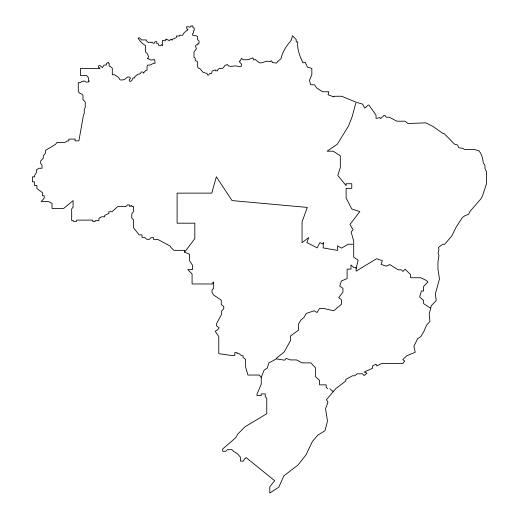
<?xml version="1.0" encoding="UTF-8"?>
<svg xmlns="http://www.w3.org/2000/svg" width="519" height="519" viewBox="0 0 519 519"><rect width="100%" height="100%" fill="white"/><g stroke="black" fill="none" stroke-linecap="round" stroke-linejoin="round"><path stroke-width="0.78" d="M356.112 268.459L358.123 260.227L353.711 257.126L353.711 240.939L351.116 232.064L353.102 229.709L349.962 224.403L359.836 211.583L351.778 208.962L346.121 198.005L346.121 188.358L351.778 188.358L351.778 183.732L346.121 183.732L346.121 185.62L337.791 175.506L340.334 167.416L340.334 155.856L333.25 151.204L327.08 151.204L337.259 144.25L348.599 125.89L352.213 116.548L355.794 103.145M245.662 458.556L244.89 458.556L243.223 461.144L240.537 461.144L240.537 457.291L237.527 453.788L233.582 451.374L232.019 449.675L227.432 449.675L225.771 451.283L222.69 451.283L222.69 448.967L235.542 437.913L237.884 433.929L244.949 426.826L266.766 413.753L266.766 398.294L265.222 396.574L265.222 393.921L261.187 393.921L261.187 395.504L256.97 395.504L256.97 394.09L261.252 384.242L261.252 377.417L264.061 370.242L267.253 368.075L268.861 362.93L276.322 358.895L284.697 360.192L286.079 358.337L290.426 359.926L296.615 359.926L302.032 362.865L310.887 362.865L315.604 367.952L315.604 376.697L319.548 380.375L319.548 384.858L326.172 384.858L326.172 386.921L327.56 388.763M261.252 377.417L259.286 375.049L247.926 375.049L245.578 366.901L245.578 359.284L243.041 357.533L243.041 355.658L241.497 355.658L239.142 353.666L237.105 353.666L237.105 352.615L234.796 352.615L234.796 355.424L230.987 355.424L218.778 353.666L218.778 336.52L215.242 331.336L217.785 329.597L219.122 327.716L216.605 325.932L216.605 323.616L221.671 314.092L221.671 311.024L223.754 308.753L223.754 306.444L221.276 304.608L221.276 300.19L213.62 295.006L212.031 292.366L212.031 290.037L213.659 288.395L213.659 282.2L212.887 282.2L212.887 283.971L192.082 283.971L192.082 273.954L187.716 269.595L192.504 269.595L192.504 265.215L189.584 260.681L189.584 254.284L184.628 252.143L194.833 238.604L194.833 223.189L177.109 223.189L177.109 193.133L211.784 193.133L216.345 176.804L232.071 200.594L307.28 207.412L302.058 221.918L302.058 242.697L308.773 237.52L306.898 242.581L317.174 247.874L319.905 242.581L322.643 243.995L323.369 242.581L323.194 247.907L337.512 250.43L337.512 245.805L341.508 248.134L348.152 244.235L352.777 244.235M276.29 358.35L284.094 352.07L290.504 340.646L290.504 336.02L298.587 330.097L298.587 323.934L300.949 319.957L303.939 317.531L306.152 313.47L314.183 310.777L317.077 312.503L319.451 308.533L323.992 308.533L333.756 310.777L341.418 304.322L341.418 299.697L338.732 297.653L342.929 292.132L342.929 288.279L339.763 286.092L341.418 280.954L347.12 278.612L347.12 269.127L350.974 269.127L350.974 264.937L353.802 267.557L356.112 267.557L356.112 271.139L376.528 258.734L382.354 260.746L381.102 264.385L386.201 266.143L389.711 264.56L398.248 269.809L401.33 269.809L402.971 271.431L405.144 269.238L410.62 274.661L410.62 277.743L420.721 277.743L426.294 280.39L427.935 282.012L423.601 286.397L423.601 291.029L421.434 291.029L419.599 296.913L423.601 300.527L423.601 303.609L430.673 308.286M245.915 457.421L274.648 480.717L269.796 486.705L269.796 493.05L278.826 487.153L283.822 475.878L297.906 465.115L306.028 454.832L312.302 441.604L317.797 435.149L325.024 430.718L327.47 421.006L325.575 408.823L327.963 402.309L326.451 399.624L335.949 388.471L345.784 381.043L345.784 379.499L352.531 375.769L354.782 375.769L357.156 373.803L362.554 373.803L364.014 375.594L366.998 373.161L364.124 372.052L372.551 368.25L372.551 365.94L375.996 364.202L376.872 365.94L381.686 363.508L402.835 363.508L404.729 361.075L402.835 359.602L406.688 355.826L415.226 352.278L413.922 346.257L417.646 338.641L420.896 336.578L423.978 331.239L426.735 324.875L429.92 321.521L429.207 313.846L431.367 305.646L436.181 300.657L435.402 293.76L439.476 278.898L437.945 268.998L437.945 262.063L438.964 255.199L438.049 253.363L438.964 249.73L438.393 247.492L442.707 244.254L444.66 244.254L451.712 236.087L456.162 227.134L462.474 217.448L464.998 215.677L468.592 214.289L469.935 211.512L481.029 198.693L482.449 195.961L486.595 183.531L486.595 171.971L484.954 168.487L484.954 165.405L483.254 162.83C482.819 158.645 481.892 154.162 478.959 150.828L474.535 149.543L464.583 149.543L462.643 148.291L458.822 147.811L457.57 144.996L454.592 144.185L444.316 133.785L442.149 132.968L433.391 126.675L425.84 122.841L408.057 123.548L405.008 121.193L396.84 121.193L389.354 117.223L386.246 117.223L384.845 115.38L384.073 115.38L380.699 118.546L379.642 117.417L377.592 118.274L376.048 118.274L376.048 115.179L368.951 105.098L368.172 105.098L364.708 108.16L362.541 104.072L356.611 102.392L341.632 96.262L333.925 96.262L333.925 96.878L328.118 94.815L328.89 91.746L322.474 91.746L316.661 87.964L314.514 84.766L310.66 84.766L309.46 80.302L311.835 74.613L311.835 68.45L307.417 67.074L305.14 62.189L302.927 62.87C299.911 56.305 296.952 49.305 297.75 41.909L296.213 41.909L296.213 39.6L292.457 35.727L291.354 40.216C286.689 45.445 282.342 51.906 280.98 58.757L277.444 61.735L276.685 63.078L272.3 62.559L271.781 60.911L270.892 60.911L270.613 61.625L266.785 61.164L261.654 62.818L259.338 62.818L255.192 59.413L253.765 59.996L252.889 57.862L247.894 59.743L243.236 59.743L241.367 58.381L240.401 60.944L239.629 60.944L239.207 61.592L241.588 64.2L241.588 65.744A1.551 1.551 0 0 1 239.733 66.763L236.015 65.848L230.67 66.426L228.341 65.829L227.478 64.551L225.142 65.297L222.761 68.326L219.414 68.326L217.656 69.825L217.656 70.772L215.417 70.772L215.417 70L213.251 70.409L212.076 71.408L211.668 73.367L209.442 73.724L208.878 75.021L207.503 75.021L207.503 74.055L206.218 73.205L203.24 72.42L199.64 68.443L198.167 67.989L197.35 65.822L197.35 61.508L195.248 60.548L195.248 58.16L194.002 57.252L194.002 51.861L196.429 48.864L195.449 45.944L196.422 44.751L197.96 44.751L197.96 43.311L199.043 43.311L199.043 41.15L197.531 39.405L197.531 36.7L196.279 35.792L192.478 35.169L192.478 33.787L193.574 32.71L193.574 30.712L194.249 30.342L194.249 28.201L192.88 27.494L192.88 25.95L190.888 25.95L190.888 26.612L189.493 27.267L188.89 26.787L186.561 26.787L187.08 29.375L187.846 29.375L187.846 29.843L184.206 32.665L182.539 35.253L179.451 35.253L179.451 36.019L176.369 36.019L176.369 37.556L172.146 39.431L172.146 40.197L170.933 39.243L169.181 40.709L167.948 39.788L166.794 39.788L166.794 39.21L166.022 39.21L166.022 39.833L165.25 39.833L165.25 40.923L162.479 40.456L162.479 45.854L161.597 44.582L160.559 45.717L158.918 45.717L158.126 43.628L156.764 43.628L156.764 41.669L154.993 41.669L154.539 43.142L153.001 43.142L151.937 42.026L151.379 42.558L149.161 42.188L148.57 42.688L146.215 40.696L146.215 39.924L141.544 39.924L139.339 37.77L138.567 37.77L138.119 38.4L139.935 40.826L142.595 43.615L145.696 45.834L145.223 49.253L145.729 52.25L147.402 53.775L148.466 56.428L148.064 58.05L147.383 58.407L150.782 60.016L154.636 59.633L155.129 63.24L153.585 63.24L150.276 65.044L147.701 65.044L147.046 66.438L147.046 70.253L145.943 70.253L143.367 73.114L143.367 72.407L142.699 72.018L141.162 72.018L140.649 73.361L139.3 74.12L138.067 74.12L135.608 75.975L134.668 77.195L134.668 77.967L133 77.967L131.696 80.75L130.282 81.36L129.659 81.36L129.302 80.679L129.302 79.582L130.399 78.499L129.769 77.091L127.453 77.091L125.137 79.122L122.971 79.932L120.136 79.932L118.436 77.363L114.595 74.781L112.312 74.781L112.312 68.151L109.911 66.218L109.139 66.218L109.139 63.136L108.367 63.136L108.367 62.248L106.408 63.48L106.408 65.018L104.098 65.018L102.418 67.6L99.914 65.543L99.2 65.543L98.61 66.036L98.61 67.58L100.018 68.015L99.583 68.651L80.439 68.54L80.439 75.476L86.647 75.476L88.561 77.895L88.561 80.977L89.333 80.977L88.256 82.08L85.946 82.08L84.474 80.977L83.702 80.977L83.157 81.515L81.619 81.515L80.588 82.664L78.272 82.664L78.272 91.701L79.861 93.381L82.008 94.237L82.995 95.418L82.995 99.726L85.226 101.763L85.226 107.485L84.247 109.58L84.247 113.583L83.494 114.933L78.894 140.837L75.041 140.837L75.041 139.079L68.878 139.079L68.878 140.954L67.334 140.954L64.68 142.524L56.876 142.524L55.507 144.386L45.588 150.322L45.588 152.839L43.278 155.921L43.278 158.23L40.638 161.039L40.638 163.349L42.039 165.191L42.039 168.273L38.957 168.273L36.343 169.908L36.343 172.749L34.63 175.318L34.63 176.856L32.405 176.856L32.405 181.838L34.364 181.838L34.364 185.419L36.907 185.419L36.907 188.501L42.454 192.666L42.454 195.747L44.225 195.747L44.225 198.063L41.209 201.567L48.663 201.567L52.03 203.435L52.03 208.502L63.59 208.502L73.082 200.626L73.082 207.1L71.667 208.93L71.667 220.491L73.211 220.491L73.211 221.334L76.604 221.334L76.604 220.114L92.791 220.114L92.791 221.574L95.1 221.574L95.1 220.679L98.934 220.679L98.934 218.317L101.614 216.793L104.695 216.793L104.695 215.353L108.88 213.387L108.88 211.687L111.961 211.687L117.742 206.588L125.734 206.588L127.382 204.966L129.698 204.966L129.698 206.588L131.858 205.446L131.858 206.588L133.584 206.588L133.584 211.454L131.761 213.938L131.761 218.097L133.415 219.712L133.415 227.601L139.105 234.886L142.018 234.886L142.018 237.455L144.613 237.455L147.039 239.356L149.349 239.356L150.932 237.67L153.514 237.67L153.514 239.356L157.692 239.356L170.582 246.298L170.582 247.07L173.839 250.346L184.628 250.346L184.628 252.143M329.876 388.763L333.25 391.637"/></g></svg>
